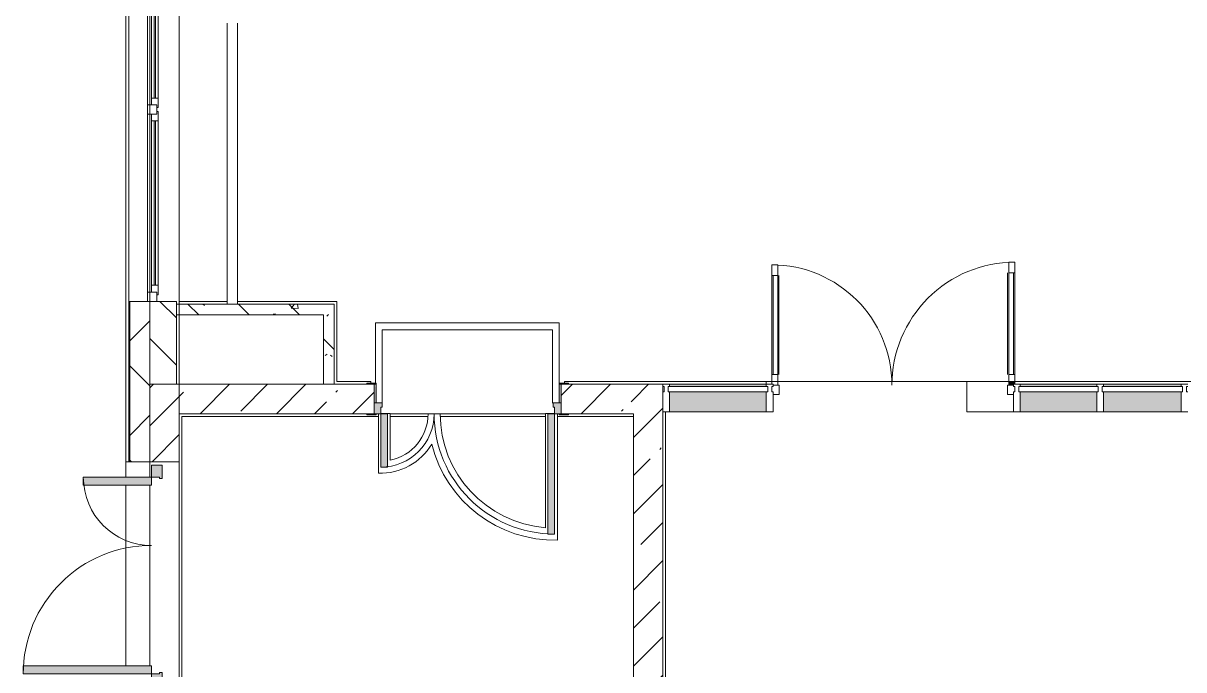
# Model space of a CAD drawing. Header units: millimetres. Extents: x 35144 to 233944, y -8553 to 29000.
# Drawn here: x 105876 to 114564, y 5765 to 10600 of the extents above; entities that cross this region are included whole.
import ezdxf

# ---------------------------------------------------------------- set-up
doc = ezdxf.new("R2010")
doc.units = ezdxf.units.MM
for name, color, linetype, lineweight, true_color in [('A-DETL-GENF-3', 7, 'Continuous', 5, 0xaaaaaa), ('A-DETL-GENF-4', 7, 'Continuous', 5, 0xe2e2e2), ('A-DOOR-3', 7, 'Continuous', 5, 0xaaaaaa), ('A-DOOR-4', 7, 'Continuous', 5, 0xe2e2e2), ('A-DOOR-FRAM-2', 7, 'Continuous', 5, 0xe2e2e2), ('A-DOOR-FRAM-3', 7, 'Continuous', 5, 0xaaaaaa), ('A-FLOR-1', 7, 'Continuous', 5, 0xaaaaaa), ('A-GLAZ-CWMG-4', 7, 'Continuous', 5, 0x383e42), ('I-WALL-33', 7, 'Continuous', 5, 0x787878)]:
    doc.layers.add(name, color=color, linetype=linetype, lineweight=lineweight, true_color=true_color)
for name, color, linetype, lineweight in [('A-GLAZ-2', 7, 'Continuous', 5), ('A-GLAZ-CURT-3', 7, 'Continuous', 5), ('A-GLAZ-CWMG-3', 7, 'Continuous', 5), ('A-WALL', 7, 'Continuous', 9), ('A-WALL-11', 7, 'Continuous', 5), ('I-WALL-32', 7, 'Continuous', 5), ('Оси', 7, 'Continuous', 9)]:
    doc.layers.add(name, color=color, linetype=linetype, lineweight=lineweight)
pattern_1 = [(45, (106933.74, 0), (-285.123, 285.123), []), (45, (107218.87, 0), (-285.123, 285.123), [504.031, -100.806, 16.764, -84.042])]
pattern_2 = [(135, (106933.74, 0), (-377.17, -377.17), [533.4, -88.9, 17.78, -88.9]), (135, (106933.74, 376.94), (-377.17, -377.17), []), (50, (106933.74, 0), (637.645, -55.787), [66.675, -733.425]), (355, (106933.74, 0), (-123.35, 668.7), [53.34, -586.74]), (100.451, (106986.9, -4.65), (514.3, 612.91), [56.665, -623.315]), (46.184, (106933.74, 177.8), (948.78, -147.15), [100.01, -1100.14]), (96.636, (107012.8, 165.5), (830.91, 866), [85, -934.97]), (351.184, (106933.7, 177.8), (830.92, 865.99), [80.01, -880.11]), (21, (107022.64, 133.35), (530.65, -357.928), [66.675, -733.425]), (326, (107022.64, 133.35), (216.31, 644.66), [53.34, -586.74]), (71.451, (107066.86, 103.5), (746.96, 286.724), [56.665, -623.315]), (37.5, (106933.74, 0), (10.8105, 295.9426), [16.764, -562.864, 16.764, -578.866, -588.962]), (37.5, (106933.74, 0), (10.8105, 295.9426), [-1175.258, 16.764, -572.198]), (7.5, (106933.74, 0), (233.869, 350.632), [16.764, -322.834, 16.764, -549.529, -224.472]), (7.5, (106933.74, 0), (233.869, 350.632), [-905.89, 16.764, -207.708]), (327.5, (106735.5, 0), (474.568, -20.051), [16.764, -205.486, 16.764, -676.656, -920.115]), (327.5, (106735.5, 0), (474.568, -20.051), [-915.67, 16.764, -903.35]), (317.5, (106646.6, 0), (518.452, 88.993), [16.764, -272.16, 16.764, -443.738, -653.415]), (317.5, (106646.6, 0), (518.452, 88.993), [-749.427, 16.764, -636.65])]

# ---------------------------------------------------------------- blocks, each defined once
blk = doc.blocks.new('120_Окно_СКБ_2Ст - 120_Окно_СКБ_2Ст 2300х2500 _мал створка справа_-22272277-1_5_2_птичка')
at = {"layer": 'A-GLAZ-2'}
for p, q in [((-1150, -127), (-1150, -57)), ((-1150, -57), (-1080, -57)), ((1150, -57), (-1150, -57)), ((-1080, -57), (-1080, -127)), ((250, -127), (250, -57)), ((250, -57), (320, -57)), ((320, -57), (320, -127)), ((1080, -127), (1080, -57)), ((1080, -57), (1150, -57)), ((1150, -57), (1150, -127)), ((-1080, -127), (-1150, -127)), ((-1150, -127), (-1100, -127)), ((-1080, -127), (-1100, -127)), ((-1100, -127), (-1100, -137)), ((-1100, -137), (270, -137)), ((270, -137), (-1100, -137)), ((250, -87), (-1080, -87)), ((-1080, -87), (-1080, -127)), ((-1030, -137), (-1030, -87)), ((-1030, -107), (200, -107)), ((200, -117), (-1030, -117)), ((200, -137), (200, -87)), ((250, -127), (250, -87)), ((320, -127), (250, -127)), ((270, -127), (250, -127)), ((270, -127), (300, -127)), ((270, -137), (270, -127)), ((320, -127), (300, -127)), ((300, -127), (300, -137)), ((300, -137), (1100, -137)), ((1100, -137), (300, -137)), ((1080, -87), (320, -87)), ((320, -87), (320, -127)), ((370, -137), (370, -87)), ((370, -107), (1030, -107)), ((1030, -117), (370, -117)), ((1030, -137), (1030, -87)), ((1080, -127), (1080, -87)), ((1150, -127), (1080, -127)), ((1100, -127), (1080, -127)), ((1100, -127), (1150, -127)), ((1100, -137), (1100, -127))]:
    blk.add_line(p, q, dxfattribs=at)
blk = doc.blocks.new('110_Дверь_СКБ_2Ст - Д-1 Лестничная клетка EIS60-24280000-1_5_2_птичка')
at = {"layer": 'A-DOOR-4'}
for points in [[(-587.5, 1010), (-637.5, 1010), (-637.5, 110), (-587.5, 110), (-587.5, 979.5)], [(662.5, 510), (612.5, 510), (612.5, 110), (662.5, 110), (662.5, 245.4)], [(697.5, 30), (702.2, -110), (712.5, -110), (712.5, 30), (702, 30)]]:
    blk.add_hatch(color=256, dxfattribs=at).paths.add_polyline_path(points)
h = blk.add_hatch(color=256, dxfattribs=at)
h.paths.add_polyline_path([(-660.8, 110), (-687.5, 105.9), (-683.4, 30), (-627.5, 31.7), (-627.5, 60), (-637.5, 60), (-637.5, 110)])
h.paths.add_polyline_path([(712.5, 110), (662.5, 109.3), (657.3, 60), (652.5, 60), (652.5, 30), (712.5, 31.7), (712.5, 109.3)])
at = {"layer": 'A-DOOR-FRAM-2'}
for points in [[(-672.5, 118), (-742.5, 118), (-742.5, 110), (-672.5, 110), (-672.5, 116.1)], [(767.5, 118), (697.5, 118), (697.5, 110), (767.5, 110)], [(-672.5, 30), (-687.5, 30), (-687.5, -110), (-672.5, -110), (-672.5, 24.8)], [(-742.5, -110), (-742.5, -118), (-672.5, -118), (-673.1, -110), (-712.5, -110)], [(702.2, -110), (697.5, -110), (702.2, -118), (767.5, -118), (767.5, -110), (712.5, -110)]]:
    blk.add_hatch(color=256, dxfattribs=at).paths.add_polyline_path(points)
at = {"layer": 'A-DOOR-3'}
for p, q in [((-637.5, 1010), (-637.5, 110)), ((-587.5, 1010), (-637.5, 1010)), ((-587.5, 110), (-587.5, 1010)), ((662.5, 510), (612.5, 510)), ((612.5, 510), (612.5, 110)), ((662.5, 110), (662.5, 510)), ((-637.5, 110), (-587.5, 110)), ((612.5, 110), (662.5, 110))]:
    blk.add_line(p, q, dxfattribs=at)
for centre, radius, start, end in [((-637.5, 110), 900, 0, 90), ((662.5, 110), 400, 90, 180)]:
    blk.add_arc(centre, radius, start, end, dxfattribs=at)
at = {"layer": 'A-DOOR-FRAM-3'}
for p, q in [((-672.5, 118), (-742.5, 118)), ((-742.5, 118), (-742.5, 110)), ((-742.5, 110), (-672.5, 110)), ((-637.5, 110), (-687.5, 110)), ((-687.5, 110), (-687.5, 30)), ((-672.5, 110), (-672.5, 118)), ((-637.5, 60), (-637.5, 110)), ((662.5, 110), (662.5, 60)), ((712.5, 110), (662.5, 110)), ((767.5, 118), (697.5, 118)), ((697.5, 118), (697.5, 110)), ((697.5, 110), (767.5, 110)), ((712.5, 30), (712.5, 110)), ((767.5, 110), (767.5, 118)), ((-687.5, 30), (-627.5, 30)), ((-672.5, 30), (-687.5, 30)), ((-687.5, 30), (-687.5, -110)), ((-672.5, -110), (-672.5, 30)), ((-627.5, 60), (-637.5, 60)), ((-627.5, 30), (-627.5, 60)), ((662.5, 60), (652.5, 60)), ((652.5, 60), (652.5, 30)), ((652.5, 30), (712.5, 30)), ((712.5, 30), (697.5, 30)), ((697.5, 30), (697.5, -110)), ((712.5, -110), (712.5, 30)), ((-672.5, -110), (-742.5, -110)), ((-742.5, -110), (-742.5, -118)), ((-742.5, -118), (-672.5, -118)), ((-687.5, -110), (-672.5, -110)), ((-672.5, -118), (-672.5, -110)), ((697.5, -110), (712.5, -110)), ((767.5, -110), (697.5, -110)), ((697.5, -110), (697.5, -118)), ((697.5, -118), (767.5, -118)), ((767.5, -118), (767.5, -110))]:
    blk.add_line(p, q, dxfattribs=at)
blk = doc.blocks.new('110_Дверь_СКБ_2Ст_Наружная - ДН-1_л__ Двухстворчатая 1350 х3200 _ЛК_ в свету с верхним остеклением 2-22796854-1_5_2_птичка')
at = {"layer": 'A-DOOR-4'}
for points in [[(-715.5, 101), (-715.5, -91), (-655.5, -91), (-655.5, 869), (-715.5, 869)], [(694.5, -79), (694.5, -91), (754.5, -91), (754.5, 419), (694.5, 419), (694.5, -12.6)]]:
    blk.add_hatch(color=256, dxfattribs=at).paths.add_polyline_path(points)
h = blk.add_hatch(color=256, dxfattribs=at)
h.paths.add_polyline_path([(-805.5, -171), (-705.5, -171), (-705.5, -151), (-715.5, -151), (-715.5, -91), (-805.5, -91)])
h.paths.add_polyline_path([(744.5, -171), (844.5, -171), (844.5, -91), (754.5, -91), (754.5, -151), (744.5, -151)])
at = {"layer": 'A-DOOR-3'}
for p, q in [((-715.5, 869), (-715.5, -91)), ((-655.5, 869), (-715.5, 869)), ((-655.5, -91), (-655.5, 869)), ((754.5, 419), (694.5, 419)), ((694.5, 419), (694.5, -91)), ((754.5, -91), (754.5, 419)), ((-715.5, -91), (-655.5, -91)), ((694.5, -91), (754.5, -91))]:
    blk.add_line(p, q, dxfattribs=at)
for centre, radius, start, end in [((-715.5, -91), 960, 0, 90), ((754.5, -91), 510, 90, 180)]:
    blk.add_arc(centre, radius, start, end, dxfattribs=at)
at = {"layer": 'A-DOOR-FRAM-3'}
for p, q in [((-715.5, -91), (-805.5, -91)), ((-805.5, -91), (-805.5, -171)), ((-805.5, -171), (-705.5, -171)), ((-715.5, -151), (-715.5, -91)), ((-705.5, -151), (-715.5, -151)), ((-705.5, -171), (-705.5, -151)), ((754.5, -151), (744.5, -151)), ((744.5, -151), (744.5, -171)), ((744.5, -171), (844.5, -171)), ((754.5, -91), (754.5, -151)), ((844.5, -91), (754.5, -91)), ((844.5, -171), (844.5, -91))]:
    blk.add_line(p, q, dxfattribs=at)
blk = doc.blocks.new('Системная панель - Стекло - 40мм-31924845-1_5_2_птичка')
at = {"layer": 'A-GLAZ-CURT-3'}
for p, q in [((300, 40), (-300, 40)), ((-300, 40), (-300, 0)), ((-300, 0), (300, 0)), ((300, 0), (300, 40))]:
    blk.add_line(p, q, dxfattribs=at)
blk = doc.blocks.new('Прямоугольный импост - Импост структурный с накладкой - 190мм-31923628-1_5_2_птичка')
at = {"layer": 'A-GLAZ-CWMG-4'}
for points in [[(7030, 7883), (7610, 7883), (7610, 7900), (7030, 7900)], [(7610, 7693), (7610, 7843), (7030, 7843), (7030, 7693), (7312, 7693)]]:
    blk.add_hatch(color=256, dxfattribs=at).paths.add_polyline_path(points)
at = {"layer": 'A-GLAZ-CWMG-3'}
for p, q in [((7030, 7900), (7610, 7900)), ((7030, 7693), (7610, 7693))]:
    blk.add_line(p, q, dxfattribs=at)
blk = doc.blocks.new('Прямоугольный импост - Импост структурный с накладкой - 190мм-31924846-1_5_2_птичка')
at = {"layer": 'A-GLAZ-CWMG-3'}
for p, q in [((-50, 0), (-50, 17)), ((-50, 17), (0, 17)), ((-40, 0), (-50, 0)), ((-40, -40), (-40, 0)), ((0, 0), (-10, 0)), ((-10, 0), (-10, -40)), ((0, 17), (0, 0)), ((-50, -190), (-50, -40)), ((-50, -40), (-40, -40)), ((-10, -40), (0, -40)), ((0, -40), (0, -190)), ((0, -190), (-50, -190))]:
    blk.add_line(p, q, dxfattribs=at)
blk = doc.blocks.new('Прямоугольный импост - Импост структурный с накладкой - 190мм-31924841-1_5_2_птичка')
at = {"layer": 'A-GLAZ-CWMG-3'}
for p, q in [((-25, 0), (-25, 17)), ((-25, 17), (25, 17)), ((-15, 0), (-25, 0)), ((-15, -40), (-15, 0)), ((25, 0), (15, 0)), ((15, 0), (15, -40)), ((25, 17), (25, 0)), ((-25, -190), (-25, -40)), ((-25, -40), (-15, -40)), ((15, -40), (25, -40)), ((25, -40), (25, -190)), ((25, -190), (-25, -190))]:
    blk.add_line(p, q, dxfattribs=at)
blk = doc.blocks.new('Прямоугольный импост - Импост структурный с накладкой - 190мм-32633541-1_5_2_птичка')
at = {"layer": 'A-GLAZ-CWMG-3'}
for p, q in [((0, 17), (-50, 17)), ((-50, 17), (-50, 0)), ((-50, 0), (-40, 0)), ((-40, 0), (-40, -40)), ((-10, -40), (-10, 0)), ((-10, 0), (0, 0)), ((-40, -40), (-50, -40)), ((-50, -40), (-50, -190)), ((0, -40), (-10, -40)), ((-50, -190), (0, -190))]:
    blk.add_line(p, q, dxfattribs=at)
blk = doc.blocks.new('Системная панель - Стекло - 40мм-31924851-1_5_2_птичка')
at = {"layer": 'A-GLAZ-CURT-3'}
for p, q in [((297.5, 40), (-297.5, 40)), ((-297.5, 40), (-297.5, 0)), ((-297.5, 0), (297.5, 0)), ((297.5, 0), (297.5, 40))]:
    blk.add_line(p, q, dxfattribs=at)
blk = doc.blocks.new('Дверь_Витражная_остекление_ - ДВН_CОШ в витраже В-6-31924853-1_5_2_птичка')
at = {"layer": 'A-DETL-GENF-4'}
blk.add_hatch(color=256, dxfattribs=at).paths.add_polyline_path([(-900, -10), (-900, -17), (-910, -17), (-910, -37), (-865, -37), (-865, -10)])
at = {"layer": 'A-DETL-GENF-3'}
for p, q in [((-900, 60), (-855, 60)), ((-855, 60), (-855, -10)), ((900, 60), (855, 60)), ((855, 60), (855, -10)), ((-910, -930), (-910, -17)), ((-910, -17), (-910, -930)), ((-865, -10), (-900, -10)), ((-865, -10), (-900, -10)), ((-855, -10), (-900, -10)), ((-865, -930), (-865, -10)), ((-865, -930), (-865, -10)), ((855, -10), (900, -10)), ((865, -10), (900, -10)), ((865, -910), (865, -10)), ((865, -10), (865, -910)), ((900, -10), (865, -10)), ((910, -910), (910, -17)), ((910, -910), (910, -17)), ((-910, -90), (-865, -90)), ((-900, -850), (-900, -90)), ((-856, -850), (-856, -90)), ((856, -830), (856, -90)), ((910, -90), (865, -90)), ((900, -830), (900, -90)), ((-910, -850), (-865, -850)), ((910, -830), (865, -830)), ((-910, -930), (-865, -930)), ((-910, -930), (-865, -930)), ((910, -910), (865, -910)), ((865, -910), (910, -910))]:
    blk.add_line(p, q, dxfattribs=at)
at = {"layer": 'A-DOOR-3'}
for p, q in [((-910, -930), (-910, -17)), ((910, -910), (910, -17))]:
    blk.add_line(p, q, dxfattribs=at)
for centre, radius, start, end in [((-910, -10), 920, 270, 0), ((910, -10), 900, 180, 270)]:
    blk.add_arc(centre, radius, start, end, dxfattribs=at)
blk = doc.blocks.new('Системная панель - Стекло - 40мм-31924990-1_5_2_птичка')
at = {"layer": 'A-GLAZ-CURT-3'}
h = blk.add_hatch(dxfattribs=at)
h.set_pattern_fill('FP_186', color=256, style=0, pattern_type=2)
h.set_pattern_definition([(225, (4642.5, 7383), (1414.2, -1414.2), [1000, -3000]), (225, (5642.5, 7883), (1414.2, -1414.2), [3000, -1000]), (225, (3642.5, 8383), (1414.2, -1414.2), [1000, -3000])])
h.paths.add_polyline_path([(-362.5, 40), (-372.5, 40), (-372.5, 0), (372.5, 0), (372.5, 40), (331.6, 40)])
for p, q in [((372.5, 40), (-372.5, 40)), ((-372.5, 40), (-372.5, 0)), ((-372.5, 0), (372.5, 0)), ((372.5, 0), (372.5, 40))]:
    blk.add_line(p, q, dxfattribs=at)
blk = doc.blocks.new('Прямоугольный импост - Импост структурный с накладкой - 190мм-23800918-1_5_2_птичка')
at = {"layer": 'A-GLAZ-CWMG-4'}
for points in [[(3812.3, 7883), (4505, 7883), (4505, 7900), (3780, 7900), (3780, 7883)], [(3805.6, 7693), (4505, 7693), (4505, 7843), (3780, 7843), (3780, 7693)]]:
    blk.add_hatch(color=256, dxfattribs=at).paths.add_polyline_path(points)
at = {"layer": 'A-GLAZ-CWMG-3'}
for p, q in [((3780, 7900), (4505, 7900)), ((3780, 7693), (4505, 7693))]:
    blk.add_line(p, q, dxfattribs=at)
blk = doc.blocks.new('Прямоугольный импост - Импост структурный с накладкой - 190мм-31923825-1_5_2_птичка')
at = {"layer": 'A-GLAZ-CWMG-4'}
for points in [[(6980, 7883), (6980, 7900), (6405, 7900), (6405, 7883)], [(6980, 7693), (6980, 7843), (6405, 7843), (6405, 7693)]]:
    blk.add_hatch(color=256, dxfattribs=at).paths.add_polyline_path(points)
at = {"layer": 'A-GLAZ-CWMG-3'}
for p, q in [((6405, 7900), (6980, 7900)), ((6405, 7693), (6980, 7693))]:
    blk.add_line(p, q, dxfattribs=at)
blk = doc.blocks.new('Прямоугольный импост - Импост структурный с накладкой - 190мм-31924844-1_5_2_птичка')
at = {"layer": 'A-GLAZ-CWMG-3'}
for p, q in [((-25, 0), (-25, 17)), ((-25, 17), (25, 17)), ((-15, 0), (-25, 0)), ((-15, -40), (-15, 0)), ((25, 0), (15, 0)), ((15, 0), (15, -40)), ((25, 17), (25, 0)), ((-25, -190), (-25, -40)), ((-25, -40), (-15, -40)), ((15, -40), (25, -40)), ((25, -40), (25, -190)), ((25, -190), (-25, -190))]:
    blk.add_line(p, q, dxfattribs=at)
blk = doc.blocks.new('Зашивка приборов отопления14 - Зашивка приборов отопления-33280456-1_5_2_птичка')
at = {"layer": 'A-WALL-11'}
for p, q in [((37471.9, 23439), (35371.9, 23439)), ((35371.9, 23079), (37471.9, 23079)), ((37471.9, 23079), (35371.9, 23079)), ((35371.9, 23004), (37471.9, 23004))]:
    blk.add_line(p, q, dxfattribs=at)

msp = doc.modelspace()

# ---------------------------------------------------------------- hatches: boundary and pattern name
at = {"layer": 'A-WALL-11'}
h = msp.add_hatch(dxfattribs=at)
h.set_pattern_fill('FP_98', color=256, style=0, pattern_type=2)
h.set_pattern_definition([(45, (106933.74, 0), (-353.553, 353.553), []), (135, (106933.74, 0), (-353.553, -353.553), [])])
h.paths.add_polyline_path([(106823.7, -100), (106823.7, 3670), (106673.7, 3670), (106673.7, -100)])
h.paths.add_polyline_path([(106673.7, 5220), (106823.7, 5220), (106823.7, 5620), (106673.7, 5620), (106673.7, 5520)])
h.paths.add_polyline_path([(106673.7, 7320), (106823.7, 7320), (106823.7, 8520), (106673.7, 8520), (106673.7, 7544.6)])
h.paths.add_polyline_path([(106734.4, 10820), (106823.7, 10820), (106823.7, 12220), (106673.7, 12220), (106673.7, 10820)])
h.paths.add_polyline_path([(106823.7, 13120), (106823.2, 15350), (106673.7, 15350), (106673.7, 13120), (106779.4, 13120)])
h = msp.add_hatch(dxfattribs=at)
h.set_pattern_fill('FP_90', color=256, style=0, pattern_type=2)
h.set_pattern_definition([(135, (106933.74, 0), (-176.7767, -176.7767), [])])
h.paths.add_polyline_path([(107023.7, 7900), (107023.7, 8520), (106823.7, 8520), (106823.7, 7900)])
h.paths.add_polyline_path([(107023.7, 10820), (107023.7, 10900), (106823.7, 10900), (106823.7, 10820)])
h.paths.add_polyline_path([(106823.7, 11400), (107023.7, 11400), (107023.7, 12220), (106823.7, 12220), (106823.7, 12143.8)])
h.paths.add_polyline_path([(106933.1, 13120), (107023.7, 13120), (107023.7, 14700), (106823.7, 14700), (106823.7, 13120), (106920.3, 13120)])
at = {"layer": 'I-WALL-32'}
h = msp.add_hatch(dxfattribs=at)
h.set_pattern_fill('FP_91', color=256, style=0, pattern_type=2)
h.set_pattern_definition(pattern_1)
h.paths.add_polyline_path([(106823.7, -100), (107043.7, -100), (107043.7, 3670), (106823.7, 3670), (106823.7, 1795.6)])
h.paths.add_polyline_path([(106823.7, 5220), (107043.7, 5220), (107043.7, 5620), (106823.7, 5620), (106823.7, 5400)])
h.paths.add_polyline_path([(106823.7, 7320), (107043.7, 7320), (107043.7, 7900), (106823.7, 7900), (106823.7, 7544.6)])
h = msp.add_hatch(dxfattribs=at)
h.set_pattern_fill('FP_91', color=256, style=0, pattern_type=2)
h.set_pattern_definition(pattern_1)
h.paths.add_polyline_path([(107739.4, 7680), (108502, 7680), (108502, 7900), (107043.7, 7900), (107043.7, 7680), (107478.7, 7680)])
h.paths.add_polyline_path([(109927, 7680), (110443.7, 7680), (110443.7, 7900), (109902, 7900), (109902, 7680)])
h = msp.add_hatch(dxfattribs=at)
h.set_pattern_fill('FP_91', color=256, style=0, pattern_type=2)
h.set_pattern_definition(pattern_1)
h.paths.add_polyline_path([(110663.7, 120), (110663.7, 7900), (110443.7, 7900), (110443.7, 120), (110597.5, 120)])
at = {"layer": 'I-WALL-33'}
h = msp.add_hatch(dxfattribs=at)
h.set_pattern_fill('FP_111', color=256, style=0, pattern_type=2)
h.set_pattern_definition(pattern_2)
h.paths.add_polyline_path([(107023.7, 8420), (108123.7, 8420), (108123.7, 8500), (107023.7, 8500), (107023.7, 8445.5)])
h = msp.add_hatch(dxfattribs=at)
h.set_pattern_fill('FP_111', color=256, style=0, pattern_type=2)
h.set_pattern_definition(pattern_2)
h.paths.add_polyline_path([(108203.7, 7900), (108203.7, 8500), (108123.7, 8500), (108123.7, 7900)])

# ---------------------------------------------------------------- linework, layer by layer
at = {"layer": 'A-FLOR-1'}
for p, q in [((107043.7, 10600), (107043.7, 8520)), ((107403.7, 8520), (107403.7, 10600)), ((107043.7, 8520), (107403.7, 8520)), ((107478.7, 8520), (108223.7, 8520)), ((108223.7, 8520), (108223.7, 7920)), ((108512.3, 8358.3), (108512.3, 7908)), ((109887.6, 8358.3), (108512.3, 8358.3)), ((109887.6, 7908), (109887.6, 8358.3)), ((108562.3, 7758.3), (108562.3, 8308.3)), ((108562.3, 8308.3), (109837.6, 8308.3)), ((109837.6, 8308.3), (109837.6, 7758.3)), ((108223.7, 7920), (108477, 7920)), ((108477, 7920), (108477, 7908)), ((109927, 7908), (109927, 7920)), ((109927, 7920), (122673.7, 7920)), ((111438.7, 7920), (111438.7, 7900)), ((112938.7, 7693), (112938.7, 7920)), ((108535, 7660), (107063.7, 7660)), ((107063.7, 7660), (107063.7, 5520)), ((108535, 7680), (108535, 7235.3)), ((108622, 7680.7), (108552, 7680.7)), ((108622, 7332), (108622, 7680.7)), ((108622, 7680), (108907, 7680)), ((108905.2, 7660), (108622, 7660)), ((108997, 7680), (108907, 7680)), ((108997, 7680), (109785.3, 7680)), ((109785.3, 7660), (108998.1, 7660)), ((109852, 7680.7), (109785.3, 7680.7)), ((109785.3, 7680.7), (109785.3, 6827.6)), ((109875.3, 6735.3), (109875.3, 7680)), ((110443.7, 7660), (109875.3, 7660)), ((110683.7, 7693), (110683.7, 520)), ((113288.7, 7693), (112938.7, 7693))]:
    msp.add_line(p, q, dxfattribs=at)
for centre, radius, start, end in [((108552, 7680), 355, 281.38448, 360), ((109852, 7680), 855, 180, 265.5304), ((108552, 7680), 445, 267.81908, 329.31464), ((109852, 7680), 945, 193.90489, 271.41706)]:
    msp.add_arc(centre, radius, start, end, dxfattribs=at)
at = {"layer": 'A-WALL'}
for p, q in [((106670.7, 8520), (106670.7, 7320)), ((106673.7, 8520), (106673.7, 7320)), ((106823.7, 7320), (106823.7, 8520)), ((107023.7, 8500), (107023.7, 8420)), ((107023.7, 7900), (106823.7, 7900)), ((108123.7, 7900), (108203.7, 7900))]:
    msp.add_line(p, q, dxfattribs=at)
at = {"layer": 'A-WALL-11'}
for p, q in [((106643.7, 7205), (106643.7, 15380)), ((106665.7, 7320), (106665.7, 15358)), ((106823.7, 10820), (106823.7, 8520)), ((107023.7, 8520), (106665.7, 8520)), ((107023.7, 8500), (107023.7, 8520)), ((107023.7, 7900), (107023.7, 8420)), ((106643.7, 7320), (106823.7, 7320)), ((106823.7, 7320), (106823.7, 7205)), ((106643.7, 5795), (106643.7, 7145)), ((106823.7, 7145), (106823.7, 5795))]:
    msp.add_line(p, q, dxfattribs=at)
at = {"layer": 'I-WALL-32'}
for p, q in [((107043.7, 10900), (107043.7, 8500)), ((108203.7, 8500), (107023.7, 8500)), ((108203.7, 7900), (108203.7, 8500)), ((107023.7, 8420), (108123.7, 8420)), ((107043.7, 8420), (107043.7, 7900)), ((108123.7, 8420), (108123.7, 7900)), ((108123.7, 7900), (107023.7, 7900)), ((108447, 7900), (108203.7, 7900)), ((110663.7, 7900), (109957, 7900)), ((110663.7, -100), (110663.7, 7900)), ((107043.7, 7680), (108447, 7680)), ((107043.7, 7680), (107043.7, 5520)), ((109957, 7680), (110443.7, 7680)), ((110443.7, 7680), (110443.7, 535)), ((106823.7, 7320), (107043.7, 7320)), ((106823.7, 7205), (106823.7, 7320)), ((106823.7, 5795), (106823.7, 7145))]:
    msp.add_line(p, q, dxfattribs=at)
at = {"layer": 'Оси'}
msp.add_line((107043.7, 5439), (107043.7, 15380), dxfattribs=at)

# ---------------------------------------------------------------- block references
at = {"layer": 'A-DOOR-3'}
for name, p, rotation in [('Дверь_Витражная_остекление_ - ДВН_CОШ в витраже В-6-31924853-1_5_2_птичка', (112388.7, 7883), 180), ('110_Дверь_СКБ_2Ст - Д-1 Лестничная клетка EIS60-24280000-1_5_2_птичка', (109214.5, 7790), 180), ('110_Дверь_СКБ_2Ст_Наружная - ДН-1_л__ Двухстворчатая 1350 х3200 _ЛК_ в свету с верхним остеклением 2-22796854-1_5_2_птичка', (106744.7, 6450.5), 89.99999999999991)]:
    msp.add_blockref(name, p, dxfattribs=dict(at, rotation=rotation))
at = {"layer": 'A-GLAZ-2', "rotation": 89.99999999999991}
msp.add_blockref('120_Окно_СКБ_2Ст - 120_Окно_СКБ_2Ст 2300х2500 _мал створка справа_-22272277-1_5_2_птичка', (106748.7, 9670), dxfattribs=at)
at = {"layer": 'A-GLAZ-CURT-3', "rotation": 180}
for name, p in [('Системная панель - Стекло - 40мм-31924990-1_5_2_птичка', (111076.2, 7883)), ('Системная панель - Стекло - 40мм-31924851-1_5_2_птичка', (113626.2, 7883)), ('Системная панель - Стекло - 40мм-31924845-1_5_2_птичка', (114253.7, 7883))]:
    msp.add_blockref(name, p, dxfattribs=at)
at = {"layer": 'A-GLAZ-CWMG-3', "extrusion": (0, 0, -1)}
for name, p in [('Прямоугольный импост - Импост структурный с накладкой - 190мм-31924846-1_5_2_птичка', (-110663.7, 7883)), ('Прямоугольный импост - Импост структурный с накладкой - 190мм-31924841-1_5_2_птичка', (-111463.7, 7883)), ('Прямоугольный импост - Импост структурный с накладкой - 190мм-31924841-1_5_2_птичка', (-113313.7, 7883)), ('Прямоугольный импост - Импост структурный с накладкой - 190мм-31924844-1_5_2_птичка', (-113938.7, 7883))]:
    msp.add_blockref(name, p, dxfattribs=at)
at = {"layer": 'A-GLAZ-CWMG-3'}
for name, p in [('Прямоугольный импост - Импост структурный с накладкой - 190мм-23800918-1_5_2_птичка', (106933.7, 0)), ('Прямоугольный импост - Импост структурный с накладкой - 190мм-31923825-1_5_2_птичка', (106933.7, 0)), ('Прямоугольный импост - Импост структурный с накладкой - 190мм-31923628-1_5_2_птичка', (106933.7, 0)), ('Прямоугольный импост - Импост структурный с накладкой - 190мм-32633541-1_5_2_птичка', (114593.7, 7883))]:
    msp.add_blockref(name, p, dxfattribs=at)
at = {"layer": 'A-WALL-11', "rotation": 90.0000000000001}
msp.add_blockref('Зашивка приборов отопления14 - Зашивка приборов отопления-33280456-1_5_2_птичка', (130482.7, -26871.9), dxfattribs=at)

doc.saveas('drawing.dxf')
